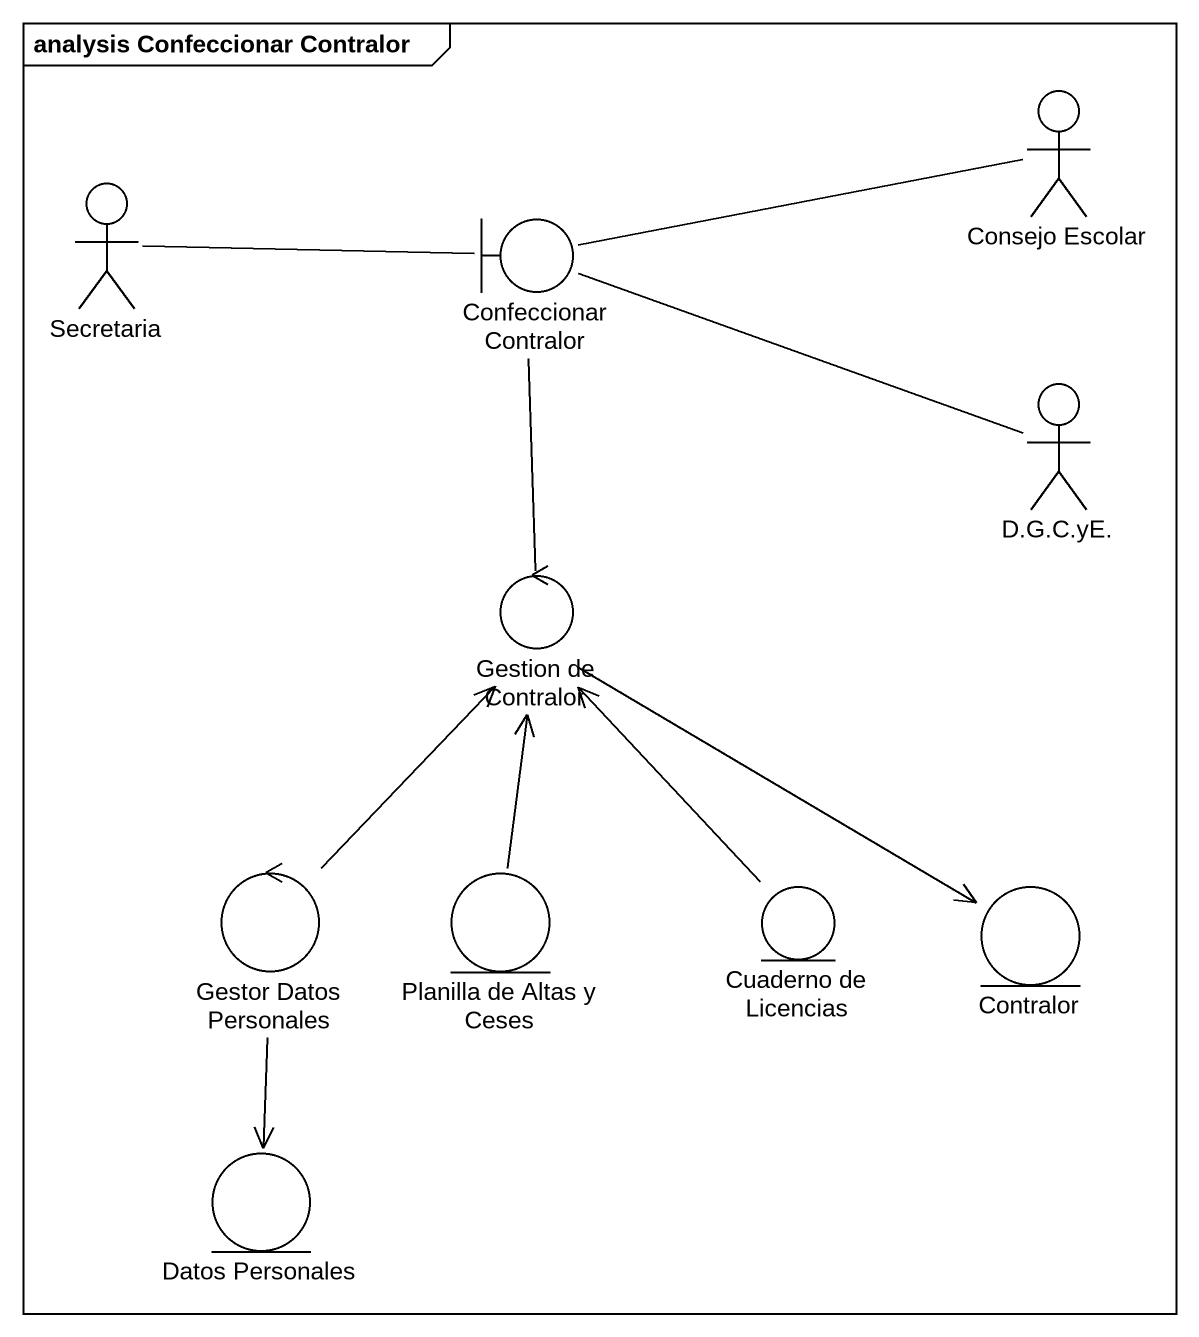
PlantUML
@startuml
mainframe analysis Confeccionar Contralor
actor "Consejo Escolar" as Consejo_Escolar
actor Secretaria
boundary "Confeccionar Contralor" as Confeccionar_Contralor
actor "D.G.C.yE." as D_G_C_yE
control "Gestion de Contralor" as Gestion_de_Contralor
control "Gestor Datos Personales" as Gestor_Datos_Personales
entity "Planilla de Altas y Ceses" as Planilla_de_Altas_y_Ceses
entity "Cuaderno de Licencias" as Cuaderno_de_Licencias
entity Contralor
entity "Datos Personales" as Datos_Personales
Secretaria -right- Confeccionar_Contralor
Confeccionar_Contralor -right- Consejo_Escolar
Confeccionar_Contralor -right- D_G_C_yE
Confeccionar_Contralor -- Gestion_de_Contralor
Gestion_de_Contralor <-- Gestor_Datos_Personales
Gestion_de_Contralor <-- Planilla_de_Altas_y_Ceses
Gestion_de_Contralor <-- Cuaderno_de_Licencias
Gestion_de_Contralor --> Contralor
Gestor_Datos_Personales --> Datos_Personales
@enduml
